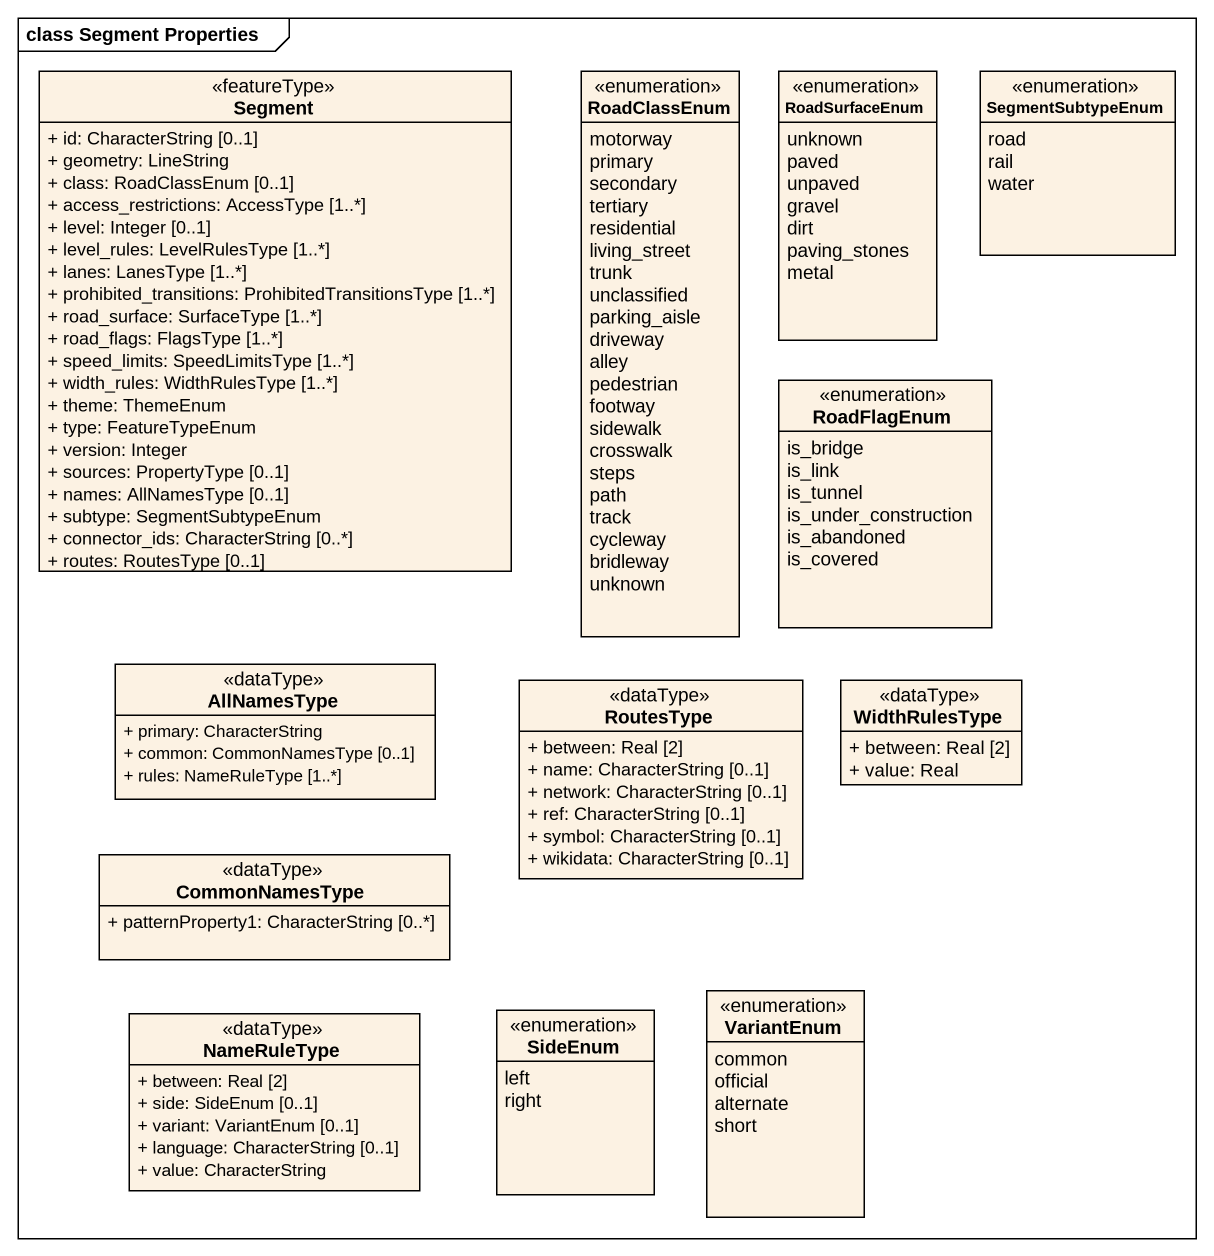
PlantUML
@startuml
mainframe class Segment Properties
hide circle
hide empty members
skinparam classAttributeIconSize 0
class Segment <<featureType>> {
  + id: CharacterString [0..1]
  + geometry: LineString
  + class: RoadClassEnum [0..1]
  + access_restrictions: AccessType [1..*]
  + level: Integer [0..1]
  + level_rules: LevelRulesType [1..*]
  + lanes: LanesType [1..*]
  + prohibited_transitions: ProhibitedTransitionsType [1..*]
  + road_surface: SurfaceType [1..*]
  + road_flags: FlagsType [1..*]
  + speed_limits: SpeedLimitsType [1..*]
  + width_rules: WidthRulesType [1..*]
  + theme: ThemeEnum
  + type: FeatureTypeEnum
  + version: Integer
  + sources: PropertyType [0..1]
  + names: AllNamesType [0..1]
  + subtype: SegmentSubtypeEnum
  + connector_ids: CharacterString [0..*]
  + routes: RoutesType [0..1]
}
enum RoadClassEnum {
  motorway
  primary
  secondary
  tertiary
  residential
  living_street
  trunk
  unclassified
  parking_aisle
  driveway
  alley
  pedestrian
  footway
  sidewalk
  crosswalk
  steps
  path
  track
  cycleway
  bridleway
  unknown
}
enum RoadSurfaceEnum {
  unknown
  paved
  unpaved
  gravel
  dirt
  paving_stones
  metal
}
enum SegmentSubtypeEnum {
  road
  rail
  water
}
enum RoadFlagEnum {
  is_bridge
  is_link
  is_tunnel
  is_under_construction
  is_abandoned
  is_covered
}
class AllNamesType <<dataType>> {
  + primary: CharacterString
  + common: CommonNamesType [0..1]
  + rules: NameRuleType [1..*]
}
class RoutesType <<dataType>> {
  + between: Real [2]
  + name: CharacterString [0..1]
  + network: CharacterString [0..1]
  + ref: CharacterString [0..1]
  + symbol: CharacterString [0..1]
  + wikidata: CharacterString [0..1]
}
class WidthRulesType <<dataType>> {
  + between: Real [2]
  + value: Real
}
class CommonNamesType <<dataType>> {
  + patternProperty1: CharacterString [0..*]
}
class NameRuleType <<dataType>> {
  + between: Real [2]
  + side: SideEnum [0..1]
  + variant: VariantEnum [0..1]
  + language: CharacterString [0..1]
  + value: CharacterString
}
enum SideEnum {
  left
  right
}
enum VariantEnum {
  common
  official
  alternate
  short
}
@enduml
